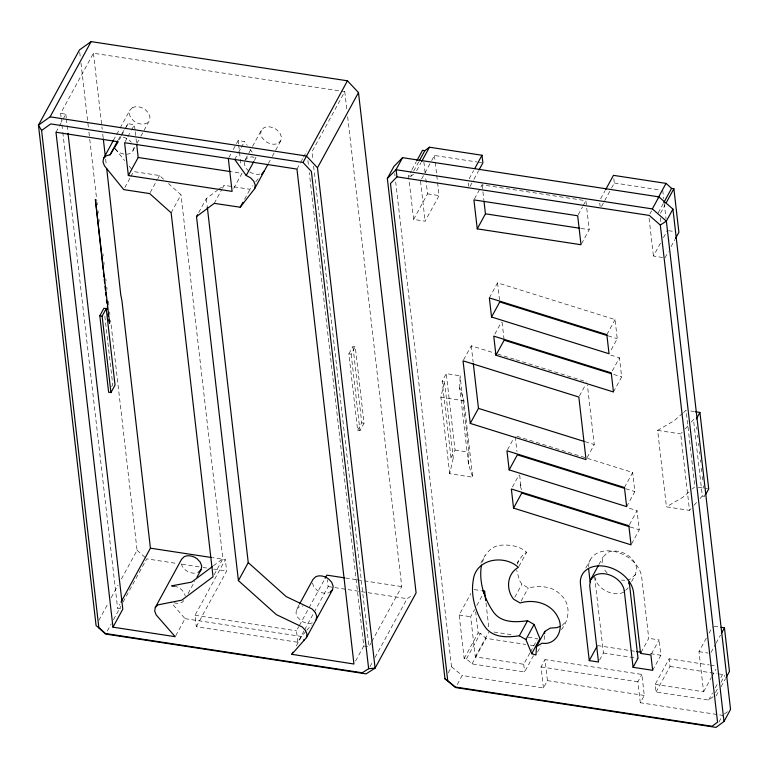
<?xml version="1.0" encoding="UTF-8"?>
<svg xmlns="http://www.w3.org/2000/svg" width="769" height="769" viewBox="0 0 769 769"><rect width="100%" height="100%" fill="white"/><g stroke="black" fill="none" stroke-linecap="round" stroke-linejoin="round"><path stroke-width="0.58" stroke-dasharray="3.85 2.88" d="M459.708 387.932L460.093 375.762L446.26 373.647L442.165 381.155L450.961 457.593L453.268 457.949L449.682 473.694L472.743 477.222L463.938 400.784L459.708 387.932L468.504 464.37L472.743 477.222M468.504 464.37L468.898 452.201L460.093 375.762M544.462 635.694L544.164 639.943L542.049 639.279M244.58 162.221L244.282 164.018L245.724 167.902L248.954 171.324M261.277 130.336L260.691 133.921L262.142 137.805L265.363 141.227A11.035 7.911 28.6 0 0 278.301 143.207L280.839 140.66L281.444 137.093L279.983 133.191L276.753 129.769A11.035 7.911 28.6 0 0 263.825 127.827L261.277 130.336L251.578 148.119M299.372 604.376L296.574 609.5L295.998 613.095L297.44 616.978L300.669 620.4A11.035 7.911 28.6 0 0 312.733 622.784M126.491 154.233A11.035 7.911 28.6 0 0 130.451 153.204L132.989 150.666L133.575 147.09L132.854 145.139M140.823 136.296L149.397 120.57L149.984 116.994L148.542 113.091L145.312 109.669A11.035 7.911 28.6 0 0 132.383 107.727M631.609 581.556L635.579 574.28L636.569 568.31A18.485 13.246 28.6 0 0 625.303 553.824A18.485 13.246 28.6 0 0 607.154 552.728M601.983 563.023L602.973 557.073L607.212 552.815M132.374 107.698L129.836 110.236L129.23 113.822L130.701 117.705L133.921 121.127A11.035 7.911 28.6 0 0 146.86 123.107L149.397 120.57M449.682 473.694L440.877 397.256L444.472 381.511L442.165 381.155M517.489 564.167L518.344 561.101L522.92 554.987L526.602 552.286C519.536 545.73 508.982 544.385 499.735 545.308C489.593 546.759 483.999 556.208 480.116 564.686M482.355 562.081L485.047 555.641M561.37 629.686C569.637 619.42 571.28 603.338 560.178 594.389C552.027 585.699 539.156 585.613 528.303 587.891L521.901 584.19L519.517 580.528L516.701 570.156M61.039 116.984L60.626 113.408L93.434 53.234L340.023 90.934M55.983 132.239L58.713 127.231M59.261 126.231L62.539 120.214M63.087 119.214L65.817 114.206L60.626 113.408M113.428 140.333L119.58 129.048M120.147 128.019L129.836 110.236M118.291 139.766L119.926 136.767L124.559 137.478L128.904 139.775L131.326 142.332M119.31 139.756L120.954 136.747M121.492 135.748L124.77 129.73M125.318 128.731L128.048 123.722L134.412 124.693L135.094 130.547M125.126 141.727L127.308 137.728M127.856 136.728L131.134 130.711M131.682 129.711L134.412 124.693M132.989 150.666L136.344 144.505M136.901 143.476L140.266 137.324M124.818 187.598L130.288 177.581M130.826 176.582L133.566 171.574L159.5 175.534L163.98 179.542M150.215 192.567L157.318 179.552M157.866 178.543L159.5 175.534M171.141 212.811L180.975 194.778L168.449 183.551M198.681 212.59L206.332 198.556L217.54 190.193M228.874 157.587L231.604 152.589M233.247 149.58L235.977 144.562M236.525 143.563L238.159 140.554L244.513 141.525L247.214 145.303M234.728 159.471L237.996 153.492M238.534 152.493L240.707 148.504M241.255 147.513L244.513 141.525M111.697 386.586L112.726 384.711L104.728 315.28M214.253 203.352L221.895 189.328M222.443 188.328L224.087 185.319L250.012 189.28L252.895 185.579M245.426 159.404L251.021 149.138M233.747 188.386L241.937 173.352L231.325 171.727M254.376 160.558L256 157.568L253.972 154.742M244.58 199.248L250.012 189.28M268.343 163.576L271.707 157.424M272.264 156.395L275.062 151.262M275.619 150.234L280.839 140.66M296.959 169.084L300.237 163.066M300.775 162.067L302.967 158.058M303.515 157.059L306.793 151.051M341.205 91.117L344.762 91.655L311.954 151.839L312.916 160.163M98.836 620.4L108.419 602.819M111.236 597.648L118.003 585.228M121.387 579.028L137.074 550.258L110.601 320.327M120.733 608.827L117.619 608.346L119.897 604.165M107.304 631.051L111.245 623.813M113.504 619.679L120.839 606.232M123.088 602.089L146.677 558.842L177.255 563.514M437.58 182.628L439.08 195.605L425.132 221.174L413.607 219.415L408.589 175.861L411.377 170.747M411.934 169.728L416.394 161.548M408.589 175.861L410.896 176.216L413.126 172.121M413.684 171.103L418.701 161.894M416.625 170.747L421.085 162.567M188.059 593.581L194.768 581.268M421.633 179.004L431.111 161.615M431.669 160.586L434.456 155.473L476.972 161.98M175.755 635.694L185.041 618.661L170.728 602.05M214.138 574.751L222.885 558.717L180.975 194.778M304.005 630.878L297.805 642.259L196.316 626.735L194.999 615.296L225.346 559.621L212.475 557.66M413.607 219.415L427.545 193.846L425.517 176.188M196.316 626.735L226.663 571.069L225.346 559.621M348.857 353.855L352.942 346.348L355.249 346.704L364.054 423.142L359.959 430.64L357.652 430.294L348.857 353.855L351.154 354.201L355.249 346.704M469.177 178.783L473.637 170.593M470.051 186.406L473.406 180.273M473.964 179.244L478.424 171.064M474.463 198.892L482.115 184.848L585.891 200.719L586.555 206.515M357.652 430.294L361.747 422.787L352.942 346.348M297.805 642.259L296.488 630.811L298.776 626.61M299.343 625.553L308.513 608.75M309.08 607.702L324.547 579.345M304.572 629.84L313.598 613.287M314.156 612.249L328.152 586.584L327.363 579.72M296.353 645.912L301.506 636.463L306.043 631.186M489.353 297.901L497.553 282.857L615.046 319.596L617.247 338.706L610.144 351.75M463.601 359.834L471.253 345.79L496.476 353.682M494.842 334.121L501.407 322.086M578.23 214.762L582.604 206.746M583.152 205.736L585.891 200.719M450.961 457.593L455.056 450.086L446.26 373.647M600.618 198.873L605.078 190.693M601.493 206.505L610.98 189.116M611.538 188.088L614.325 182.974L613.825 178.619M581.566 243.725L589.227 229.691L586.689 207.668M355.586 661.013L363.775 645.989L309.263 172.516M363.775 645.989L368.947 646.777L371.206 642.624M371.773 641.586L401.754 586.593L347.646 116.638M369.966 666.733L372.792 661.561M375.051 657.418L407.089 598.657L412.097 595.466M507.502 449.778L513.509 438.753M649.92 213.907L651.593 210.841M658.197 212.917L663.214 203.708M660.504 213.273L664.964 205.092M512.442 486.998L519.008 474.963M606.847 334.64L615.046 319.596M662.638 257.49L653.429 256.077L660.677 242.783M663.464 237.669L667.367 230.508M533.532 655.572L524.612 671.943L472.06 663.907L466.475 658.908L464.168 658.552L459.151 614.979L470.868 593.505M579.384 396.035L585.42 384.961M664.954 257.846L668.299 251.703M671.097 246.589L674.999 239.438M529.87 653.025L523.727 664.281L475.309 656.87L470.686 616.748L474.588 609.586M476.818 605.491L483.509 593.216M612.335 370.86L619.449 357.816L609.183 354.605M448.24 672.798L451.528 666.771L395.699 181.917M464.168 658.552L478.116 632.983L475.675 611.788M517.249 563.11L518.344 561.101M466.475 658.908L480.423 633.339L485.998 638.337L525.708 644.403M613.451 391.969L621.65 376.925L619.449 357.816M518.931 566.359L526.602 552.286M457.276 684.564L462.207 675.518L543.443 687.947L547.432 680.632L545.01 659.61L641.865 674.423L644.287 695.445L640.298 702.751L722.62 715.333L718.784 722.37M475.309 656.87L488.69 632.329M472.06 663.907L485.998 638.337M587.141 457.603L594.245 444.578L587.401 385.125M514.778 597.253L521.901 584.19M521.18 600.954L528.303 587.891M530.427 652.006L537.118 639.731M624.447 487.517L632.656 472.474L516.297 436.09M537.589 652.006L540.876 645.97M585.815 568.012L590.198 559.976M626.648 506.627L634.858 491.583L632.656 472.474M543.443 687.947L541.03 666.925L545.01 659.61M598.878 564.571L602.973 557.073M629.398 524.737L637.049 510.693L626.783 507.482M631.599 543.846L639.25 529.803L637.049 510.693M599.58 660.023L603.415 652.996L594.745 577.721M641.086 652.381L648.738 638.337L641.702 577.221A28.261 20.263 28.6 0 0 612.653 551.19A28.261 20.263 28.6 0 0 588.66 569.118M651.439 653.958L659.091 639.923L648.738 638.337M640.298 702.751L637.876 681.728L641.865 674.423M652.66 670.308L660.859 655.265L659.091 639.923M713.219 696.627L708.634 700.078L656.053 692.042L655.169 684.372L669.117 658.802L709.268 664.945M656.053 692.042L670.001 666.463L669.117 658.802M655.169 684.372L703.597 691.783L698.973 651.651L706.788 637.328M709.018 633.243L712.363 627.1M711.065 652.391L715.526 644.211M716.083 643.182L720.543 635.002M703.597 691.783L711.402 677.46M711.959 676.441L715.862 669.28M708.634 700.078L712.536 692.917M715.324 687.803L718.111 682.689M720.899 677.576L722.572 674.509L724.408 673.125M715.449 692.542L718.236 687.428M721.024 682.305L724.927 675.153M716.083 695.955L718.871 690.841M721.101 686.755L725.561 678.575M121.8 133.758L125.549 127.731M126.174 126.731L128.048 123.722M255.779 181.878L258.663 178.168M306.802 630.301L311.33 625.014M682.67 413.289L674.163 420.72L657.639 430.4L666.444 506.838L689.505 510.356L680.7 433.918L682.209 432.236M685.227 428.862L688.236 425.488M691.254 422.114L693.513 419.586L695.82 419.941M689.505 510.356L691.014 508.674M694.023 505.3L697.041 501.926M700.059 498.552L702.318 496.024L693.513 419.586M562.024 625.582L565.753 621.65M635.579 574.28L631.359 578.528A18.485 13.246 28.6 0 1 627.11 579.97M625.678 590.352L628.206 587.795M244.869 160.433L247.407 157.885L251.367 156.857L256 157.568M183.849 600.589L182.157 602.281A11.035 7.911 28.6 0 1 173.563 602.598M296.574 609.5L299.122 606.962L303.073 605.934M683.526 412.549L686.073 410.319L694.878 486.758L692.321 488.988M688.918 491.958L682.968 497.159L666.444 506.838M213.407 565.811L222.885 558.717M218.473 189.501L224.087 185.319M724.379 714.026L727.907 711.402M410.896 176.216L413.664 174.159M478.155 162.163L481.702 162.701M614.325 182.974L660.388 190.02M427.545 193.846L439.08 195.605M668.521 230.69L674.288 231.565M580.97 228.422L589.227 229.691M690.687 411.021L694.147 411.55M440.877 397.256L463.938 400.784M657.639 430.4L680.7 433.918M361.747 422.787L364.054 423.142M455.056 450.086L468.898 452.201M698.339 487.286L707.557 488.69M702.318 496.024L704.625 496.38L704.212 492.852M474.252 589.592L481.163 590.65M714.074 626.254L719.832 627.139M345.569 578L356.105 579.615M357.268 579.797L363.122 580.691M364.295 580.864L401.754 586.593M181.965 564.235L201.959 567.291M203.141 567.474L206.669 568.012M213.724 569.089L226.663 571.069M328.152 586.584L407.089 598.657M459.151 614.979L470.686 616.748M698.973 651.651L708.201 653.064M597.465 645.576L635.521 651.391M650.507 653.679L660.859 655.265M493.967 632.031L511.693 634.733M528.226 637.261L537.675 638.712M710.45 665.127L716.362 666.031M173.957 586.189C179.273 586.757 184.147 590.88 185.281 596.167M478.116 632.983L480.423 633.339M603.415 652.996L638.001 658.283M530.379 645.124L533.888 645.652M670.001 666.463L716.727 673.615M717.9 673.788L722.572 674.509M541.03 666.925L637.876 681.728M194.999 615.296L296.488 630.811M185.041 618.661L301.506 636.463M547.432 680.632L644.287 695.445M608.125 335.851L617.247 338.706M613.662 374.426L621.65 376.925M497.62 354.038L514.817 359.411M515.961 359.777L587.035 382.001M585.074 441.704L594.245 444.578M625.726 488.728L634.858 491.583M630.128 526.948L639.25 529.803M451.528 666.771L462.207 675.518M137.074 550.258L145.802 558.063M115.1 148.657L117.513 151.224A11.035 7.911 28.6 0 0 124.203 154.098M115.033 148.715L124.665 160.606M129.115 166.085L132.076 169.747M249.925 149.08L253.299 153.79M181.311 563.869L182.407 566.782L185.637 570.204A11.035 7.911 28.6 0 0 197.7 572.588M594.61 576.539L597.032 583.027A18.485 13.246 28.6 0 0 623.976 592.043M312.406 582.998L313.848 586.882L317.078 590.304A11.035 7.911 28.6 0 0 329.142 592.688M696.637 426.997L696.906 429.342M697.579 435.225L697.848 437.58M698.531 443.453L698.8 445.809M699.473 451.691L699.752 454.037M700.424 459.92L700.694 462.275M701.376 468.148L701.78 471.676M702.318 476.386L702.731 479.914M703.404 485.797L703.673 488.142M662.753 190.385L663.695 198.642M664.243 203.362L666.012 218.704M660.35 217.829L660.888 222.529M649.074 218.261L653.429 256.077M599.753 203.103L600.128 206.371M497.553 282.857L499.494 299.718M502.08 322.201L504.147 340.186M515.288 436.859L516.97 451.47M519.681 475.079L521.363 489.69M520.402 484.451L521.007 489.766M482.115 184.848L482.788 190.645M482.922 191.808L483.855 199.921M468.311 183.003L468.686 186.271M523.727 664.281L524.612 671.943M471.253 345.79L473.156 362.324M434.456 155.473L435.139 161.375M435.273 162.557L436.629 174.361M436.763 175.543L437.446 181.446M485.989 602.973L488.978 628.946M423.892 162.067L425.382 175.015M444.472 381.511L453.268 457.949M420.518 181.051L425.132 221.174M394.737 173.573L395.006 175.957M344.762 91.655L346.954 110.688M351.154 354.201L359.959 430.64M313.598 166.114L368.947 646.777M307.888 160.586L308.436 165.364M238.159 140.554L238.563 144.072M238.707 145.245L239.38 151.099M239.515 152.272L240.188 158.126M240.322 159.298L240.995 165.152M206.332 198.556L207.149 205.698M135.229 131.72L135.902 137.574M136.036 138.747L136.574 143.428M93.434 53.234L102.2 129.365M102.748 134.123L103.161 137.689M105.632 159.106L106.314 165.047M79.736 52.292L80.418 58.252M80.976 63.02L88.377 127.346M88.925 132.114L89.617 138.074M89.752 139.266L96.884 201.209M97.019 202.401L97.298 204.785M97.98 210.735L98.259 213.119M98.941 219.078L99.211 221.462M102.921 253.616L103.19 256M103.882 261.96L104.151 264.344M105.795 278.638L106.074 281.021M106.756 286.972L107.035 289.355M108.41 301.265L108.958 306.033M109.64 311.993L109.909 314.367M65.817 114.206L66.23 117.782M66.365 118.974L67.874 132.095M61.174 118.166L62.683 131.259M62.818 132.441L117.619 608.346M260.047 174.025A11.035 7.911 28.6 0 1 249.742 171.881M624.736 580.22A18.485 13.246 28.6 0 1 621.487 580.066M607.183 572.963A18.485 13.246 28.6 0 1 604.396 569.512"/><path stroke-width="1.15" d="M536.551 646.518L535.945 655.015L531.715 653.688L525.89 639.529L519.335 635.79C507.079 637.549 492.371 638.068 484.662 626.302C475.713 612.97 470.465 596.206 473.262 580.153C475.723 558.563 504.31 554.247 518.383 567.359C506.896 573.693 505.694 589.631 513.682 599.262L520.084 602.963C534.474 598.715 551.681 603.521 558.227 617.901C564.244 629.263 556.131 645.652 542.078 643.172L536.551 646.518L544.769 631.445L550.296 628.1L556.919 627.619L559.986 626.399M544.615 633.569L544.769 631.445M481.481 565.08C478.683 581.133 483.932 597.898 492.881 611.23C500.59 622.996 515.297 622.477 527.553 620.718L534.109 624.457L539.934 638.616L531.715 653.688M197.008 577.163L201.113 569.637L201.699 566.071L200.248 562.168L197.027 558.746A11.035 7.911 28.6 0 0 184.089 556.766L181.551 559.313L155.309 607.443L154.704 611.028L156.165 614.912L175.207 636.694L112.976 627.177L55.983 132.239L118.215 141.756L110.092 154.8L106.132 155.828L103.594 158.366L102.988 161.951L104.459 165.835L123.732 189.607L149.667 193.577L171.141 212.811L213.051 576.75L181.782 600.156L157.847 604.905L155.309 607.443M628.869 583.815L629.196 581.825L638.001 658.283L633.079 667.309L652.66 670.308L650.891 654.957L640.539 653.381L633.502 592.265A28.261 20.263 28.6 0 0 604.453 566.234A28.261 20.263 28.6 0 0 580.46 584.152L589.265 660.609L598.493 662.022L589.688 585.565L590.679 579.615L598.33 565.58M234.728 159.471L296.959 169.084L353.951 664.022L291.778 654.313L306.408 637.684L307.014 634.117L305.447 630.397L302.217 626.975L276.331 614.604L238.419 580.633L196.499 216.598L214.253 203.352L240.226 207.226L254.645 188.703L255.25 185.137L253.789 181.234L250.559 177.812L246.215 175.515L234.728 159.471L124.588 142.726L128.356 175.524L232.103 191.385L228.326 158.587M316.136 619.833L316.751 616.267L315.28 612.364L312.051 608.942L286.164 596.571L248.252 562.6L207.284 206.89M306.408 637.684L332.554 589.736L333.16 586.17L331.689 582.268L328.469 578.846A11.035 7.911 28.6 0 0 315.53 576.865L312.993 579.403L299.939 603.348M303.63 639.837L304.13 639.981M358.489 92.568L317.472 167.796L375.089 668.136L368.649 668.703L362.247 672.779L105.478 633.521L98.836 627.591L41.593 130.451L50.764 123.915L303.015 162.48L347.453 80.803L358.489 92.568L416.096 592.918L375.089 668.136L366.073 673.875L105.661 634.06L96.067 625.476L38.45 125.136L79.467 49.908L91.127 41.613L347.453 80.803M41.593 130.451L38.45 125.136L50.11 116.84L91.127 41.613M103.594 158.366L113.428 140.333M110.092 154.8L117.744 140.775M128.356 175.524L138.189 157.482L136.709 144.601M99.826 315.78L103.921 308.273L106.228 308.629L115.033 385.067L110.938 392.575L108.631 392.219L99.826 315.78L102.133 316.136L106.228 308.629M196.499 216.598L197.585 214.589M246.215 175.515L253.828 161.557M240.226 207.226L242.946 202.247M254.645 188.703L267.785 164.604M121.031 602.079L150.426 548.172L121.935 300.698L120.762 294.873L106.728 168.622M112.976 627.177L122.809 609.144L68.008 133.287M387.345 178.475L393.911 166.431L402.581 157.674L658.908 196.864L672.933 209.091L730.55 709.431L723.985 721.485L716.054 727.387L455.642 687.573L444.963 678.825L387.345 178.475L396.006 169.718L402.581 157.674M416.952 160.519L422.537 150.291L424.834 150.647L429.448 147.225L482 155.251L482.884 162.884L478.981 170.036M419.259 160.875L424.834 150.647M421.643 161.538L429.448 147.225M238.419 580.633L248.252 562.6M474.752 168.555L482 155.251M477.251 228.864L473.915 199.892L577.682 215.762L581.018 244.725L477.251 228.864L485.45 213.82L483.989 201.074M325.114 578.288L326.835 575.145L344.397 577.827M291.778 654.313L292.922 652.218M491.554 317.011L489.353 297.901L606.847 334.64L609.048 353.75L491.554 317.011L499.754 301.967L606.981 335.495M495.947 355.23L493.746 336.12L611.249 372.859L613.451 391.969L495.947 355.23L504.147 340.186L611.384 373.715M470.263 423.411L463.053 360.834L578.836 397.035L586.045 459.612L470.263 423.411L478.462 408.377L473.3 363.506M605.636 189.674L613.441 175.351L666.021 183.387L671.577 188.367L673.884 188.722L678.902 232.276L675.557 238.409M509.155 469.888L506.954 450.778L624.447 487.517L626.648 506.627L509.155 469.888L517.354 454.844L624.582 488.373M658.216 197.71L666.021 183.387M397.025 176.851L649.276 215.426L660.311 225.048L717.554 722.187L712.065 726.263L455.315 687.005L447.741 680.805L390.479 183.512L397.025 176.851L396.006 169.718L652.343 208.908L658.908 196.864M663.772 202.689L671.577 188.367M666.079 203.045L673.884 188.722M672.933 209.091L666.367 221.136L660.311 225.048M513.557 508.107L511.356 488.997L628.85 525.736L631.051 544.846L513.557 508.107L521.757 493.064L628.984 526.592M483.509 593.216L484.624 591.178L482.317 590.823M519.335 635.79L527.553 620.718M525.89 639.529L534.109 624.457M696.33 418.999L699.915 412.434L695.301 411.723M589.265 660.609L596.917 646.575M705.644 494.496L708.71 488.873L699.915 412.434M721.658 632.954L724.446 627.84L720.986 627.312M726.119 677.547L729.464 671.414L724.446 627.84M261.547 174.467L264.43 170.756M198.565 572.184L201.113 569.637M330.007 592.274L332.554 589.736M590.679 579.615L594.927 575.366A18.408 13.198 28.6 0 1 612.999 576.452A18.408 13.198 28.6 0 1 624.265 590.852M212.465 566.522L191.616 582.114L171.641 585.843L173.957 586.189M50.11 116.84L306.447 156.03L317.472 167.796M138.189 157.482L230.152 171.545M485.45 213.82L579.788 228.249M150.426 548.172L211.302 557.477M636.674 651.564L641.279 652.266M478.462 408.377L583.931 441.348M444.963 678.825L447.741 680.805M652.343 208.908L666.367 221.136L723.985 721.485M303.015 162.48L311.387 171.42L368.649 668.703M108.929 319.769L109.631 323.259L95.385 199.507L103.181 269.784M624.274 590.852L633.079 667.309M588.66 569.118L590.15 582.056M484.624 591.178L485.71 600.618M103.296 138.881L105.353 156.722M102.133 316.136L110.938 392.575M103.44 272.168L103.969 276.936M104.238 279.32L104.632 282.886M105.026 286.462L105.42 290.038M105.689 292.422L106.084 295.988M106.478 299.564L106.872 303.14M107.275 306.716L107.535 309.09M108.064 313.858L108.333 316.242"/></g></svg>
